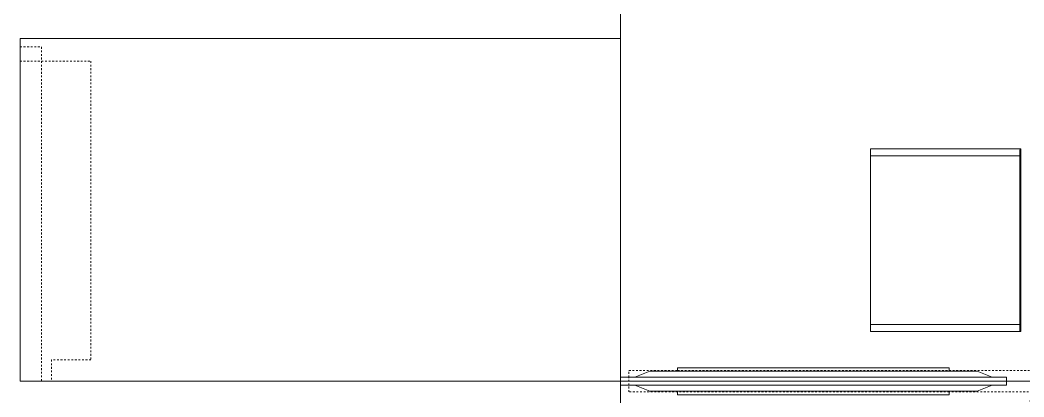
# Model space of a CAD drawing. Header units: inches. Extents: x 29752 to 31446, y 4278 to 5722.
# Drawn here: x 30440.3 to 30510.5, y 4464.3 to 4490.7 of the extents above; entities that cross this region are included whole.
import ezdxf

# ---------------------------------------------------------------- set-up
doc = ezdxf.new("R2010")
doc.units = ezdxf.units.IN
doc.header["$MEASUREMENT"] = 0
doc.linetypes.add('Dash', pattern=[0.25, 0.125, -0.125])
doc.layers.add('I-FURN', color=30, linetype='Continuous', lineweight=9)
doc.layers.add('I-FURN-HDLN', color=30, linetype='Dash', lineweight=9)

# ---------------------------------------------------------------- blocks, each defined once
blk = doc.blocks.new('Desk_Structures-Teknion-JNDBB_Structural_Beam_Double_Sided-R2015 - Double Sided-V121-FIRST FLOOR POWER _ SIGNAL')
at = {"layer": 'I-FURN-HDLN'}
for p, q in [((35.25, -7.001), (35.25, -0.945)), ((36.75, -0.945), (36.75, -7.001)), ((35.25, -25.999), (35.25, -7.001)), ((36.75, -7.001), (36.75, -25.999)), ((35.25, -29.408), (35.25, -25.999)), ((36.75, -25.999), (36.75, -29.408)), ((35.724, -29.408), (35.25, -29.408)), ((36.275, -29.408), (35.724, -29.408)), ((36.75, -29.408), (36.275, -29.408))]:
    blk.add_line(p, q, dxfattribs=at)
blk = doc.blocks.new('Desk_Structures-Teknion-JNDBB_Structural_Beam_Double_Sided-R2015 - Double Sided-V122-FIRST FLOOR POWER _ SIGNAL')
at = {"layer": 'I-FURN-HDLN'}
for p, q in [((-34.5, 29.408), (-36, 29.408)), ((-36, 29.408), (-36, 27.952)), ((-34.5, 15.572), (-34.5, 29.408)), ((-36, 27.952), (-36, 6.669)), ((-34.5, 6.669), (-34.5, 15.572)), ((-36, 6.669), (-36, 5.331)), ((-34.5, 5.331), (-34.5, 6.669)), ((-36, 5.331), (-36, 0.945)), ((-34.5, 2.777), (-34.5, 5.331)), ((-34.5, 0.945), (-34.5, 2.777)), ((-35.882, 1.575), (-35.882, 0.945)), ((-34.5, 1.575), (-35.882, 1.575)), ((-34.5, 0.945), (-34.5, 1.575)), ((32.614, 1.575), (-32.614, 1.575)), ((-32.614, 1.575), (-32.614, 0.945)), ((32.614, 0.945), (32.614, 1.575)), ((-36, 0.945), (-36, -0.945)), ((-35.882, 0.945), (-35.882, -0.945)), ((-35.055, 0.945), (-35.304, 0.696)), ((-34.675, 1.325), (-35.055, 0.945)), ((-32.614, 1.325), (-34.675, 1.325)), ((-34.5, -0.945), (-34.5, 0.945)), ((-34.5, -0.945), (-34.5, 0.945)), ((-32.614, 1.325), (-31.63, 1.325)), ((-32.614, 0.945), (-32.614, 1.325)), ((-32.614, -0.945), (-32.614, 0.945)), ((-32.614, 0.945), (-32.614, -0.945)), ((-31.63, 1.325), (-31.63, 0.945)), ((-31.63, 0.945), (-31.63, -0.945)), ((31.63, 1.325), (31.63, 0.945)), ((32.614, 1.325), (31.63, 1.325)), ((31.63, 0.945), (31.63, 0.75)), ((31.63, 0.75), (31.63, -0.75)), ((34.675, 1.325), (32.614, 1.325)), ((32.614, 1.325), (32.614, 0.945)), ((32.614, 0.945), (32.614, -0.945)), ((32.614, -0.945), (32.614, 0.945)), ((35.055, 0.945), (34.675, 1.325)), ((35.304, 0.696), (35.055, 0.945)), ((-35.304, -0.696), (-35.055, -0.945)), ((35.055, -0.945), (35.304, -0.696)), ((-36, -0.945), (-36, -5.331)), ((-35.882, -0.945), (-35.882, -1.575)), ((-35.055, -0.945), (-34.675, -1.325)), ((-34.675, -1.325), (-32.614, -1.325)), ((-34.5, -3.11), (-34.5, -0.945)), ((-34.5, -1.575), (-34.5, -0.945)), ((-32.614, -1.325), (-32.614, -0.945)), ((-32.614, -0.945), (-32.614, -1.575)), ((-31.63, -1.325), (-32.614, -1.325)), ((-31.63, -0.945), (-31.63, -1.325)), ((31.63, -0.75), (31.63, -0.945)), ((31.63, -0.945), (31.63, -1.325)), ((31.63, -1.325), (32.614, -1.325)), ((32.614, -0.945), (32.614, -1.325)), ((32.614, -1.575), (32.614, -0.945)), ((32.614, -1.325), (34.675, -1.325)), ((34.675, -1.325), (35.055, -0.945)), ((-35.882, -1.575), (-34.5, -1.575)), ((-32.614, -1.575), (32.614, -1.575)), ((-34.5, -5.331), (-34.5, -3.11)), ((-36, -5.331), (-36, -6.669)), ((-34.5, -6.669), (-34.5, -5.331)), ((-36, -6.669), (-36, -27.952)), ((-34.5, -15.906), (-34.5, -6.669)), ((-34.5, -29.408), (-34.5, -15.906)), ((-36, -27.952), (-36, -29.408)), ((-36, -29.408), (-34.5, -29.408))]:
    blk.add_line(p, q, dxfattribs=at)
for centre, start, end in [((-36.127, 0), 0, 40.2069), ((-36.127, 0), 346.5977, 0), ((36.127, 0), 139.7931, 193.4023), ((-36.127, 0), 319.7931, 333.1954), ((-36.127, 0), 333.1954, 346.5977), ((36.127, 0), 193.4023, 206.8046), ((36.127, 0), 206.8046, 220.2069)]:
    blk.add_arc(centre, 1.078, start, end, dxfattribs=at)
blk = doc.blocks.new('Worksurface-Mounted-Teknion-JNWSSN-Single_Sided_Rectangular-R2015 - 24_ Depth-V49-FIRST FLOOR POWER _ SIGNAL')
at = {"layer": 'I-FURN'}
for p, q in [((-21, -23.782), (21, -23.782)), ((-21, -47.782), (-21, -23.782)), ((21, -23.782), (21, -47.506)), ((21, -47.506), (21, -47.782)), ((21, -47.782), (-21, -47.782))]:
    blk.add_line(p, q, dxfattribs=at)
at = {"layer": 'I-FURN-HDLN'}
for p, q in [((-21, -24.374), (-19.5, -24.374)), ((-19.5, -24.374), (-19.5, -47.782)), ((-21, -25.369), (-16.039, -25.369)), ((-16.039, -25.369), (-16.039, -46.282)), ((-16.039, -46.282), (-18.795, -46.282)), ((-18.795, -46.282), (-18.795, -47.782))]:
    blk.add_line(p, q, dxfattribs=at)
blk = doc.blocks.new('Desk-Teknion-JNWDSN-Double_Sided_Rectangular-R2015 - 60_ Depth-6281707-FIRST FLOOR POWER _ SIGNAL')
at = {"layer": 'I-FURN'}
for p, q in [((36, -0.945), (36, -3)), ((36, -3), (36, -30)), ((35.724, -30), (-35.725, -30)), ((36, -30), (35.724, -30))]:
    blk.add_line(p, q, dxfattribs=at)
blk = doc.blocks.new('Desk-Teknion-JNWDSN-Double_Sided_Rectangular-R2015 - 60_ Depth-V52-FIRST FLOOR POWER _ SIGNAL')
at = {"layer": 'I-FURN'}
for p, q in [((-36, -0.945), (-36, -3)), ((-36, -3), (-36, -30)), ((-36, -30), (-35.725, -30)), ((-35.725, -30), (36, -30))]:
    blk.add_line(p, q, dxfattribs=at)
blk = doc.blocks.new('Screen-Desk_Mounted-Teknion-JNSAEW-Felt_Elevated-R2015 - Standard Width-6171625-FIRST FLOOR POWER _ SIGNAL')
at = {"layer": 'I-FURN'}
for p, q in [((-11.452, 0.703), (-12.5, 0.276)), ((11.452, 0.703), (-11.452, 0.703)), ((9.499, 0.945), (-9.499, 0.945)), ((-9.499, 0.945), (-9.499, 0.703)), ((-9.499, 0.703), (9.499, 0.703)), ((9.499, 0.703), (9.499, 0.945)), ((12.5, 0.276), (11.452, 0.703)), ((13.5, 0.276), (-13.5, 0.276)), ((-13.5, 0.276), (-13.5, -0.276)), ((-12.5, 0.276), (12.5, 0.276)), ((13.5, -0.276), (13.5, 0.276)), ((-13.5, -0.276), (13.5, -0.276)), ((12.5, -0.276), (-12.5, -0.276)), ((-12.5, -0.276), (-11.452, -0.703)), ((11.452, -0.703), (12.5, -0.276)), ((-11.452, -0.703), (11.452, -0.703)), ((9.499, -0.703), (-9.499, -0.703)), ((-9.499, -0.703), (-9.499, -0.945)), ((-9.499, -0.945), (9.499, -0.945)), ((9.499, -0.945), (9.499, -0.703))]:
    blk.add_line(p, q, dxfattribs=at)
blk = doc.blocks.new('Accessories-Teknion-JNAMT-Tray_Module-R2015 - Letter-6171208-FIRST FLOOR POWER _ SIGNAL')
at = {"layer": 'I-FURN'}
for p, q in [((6.397, 5.25), (-6.398, 5.25)), ((-6.398, 5.25), (-6.398, -5.25)), ((-6.339, 5.25), (-6.339, 5.191)), ((-6.339, 5.191), (6.339, 5.191)), ((-5.898, -5.25), (-5.898, 5.25)), ((5.898, 5.25), (5.898, -5.25)), ((6.339, 5.25), (6.339, 5.191)), ((6.398, -5.25), (6.398, 5.25)), ((-6.398, -5.25), (6.397, -5.25))]:
    blk.add_line(p, q, dxfattribs=at)
blk = doc.blocks.new('Accessories-Teknion-JNAMT-Tray_Module-R2015 - Letter-V57-FIRST FLOOR POWER _ SIGNAL')
at = {"layer": 'I-FURN'}
for p, q in [((6.398, 5.25), (-6.398, 5.25)), ((-6.398, 5.25), (-6.398, -5.25)), ((-6.339, 5.25), (-6.339, 5.191)), ((-6.339, 5.191), (6.339, 5.191)), ((-5.898, -5.25), (-5.898, 5.25)), ((5.898, 5.25), (5.898, -5.25)), ((6.339, 5.25), (6.339, 5.191)), ((6.398, -5.25), (6.398, 5.25)), ((-6.398, -5.25), (6.398, -5.25))]:
    blk.add_line(p, q, dxfattribs=at)

msp = doc.modelspace()

# ---------------------------------------------------------------- block references
at = {"layer": 'I-FURN'}
for name, p, rotation in [('Desk-Teknion-JNWDSN-Double_Sided_Rectangular-R2015 - 60_ Depth-6281707-FIRST FLOOR POWER _ SIGNAL', (30512.322, 4501.37), 269.9999999999997), ('Desk_Structures-Teknion-JNDBB_Structural_Beam_Double_Sided-R2015 - Double Sided-V121-FIRST FLOOR POWER _ SIGNAL', (30512.322, 4501.37), 269.9999999999997), ('Accessories-Teknion-JNAMT-Tray_Module-R2015 - Letter-6171208-FIRST FLOOR POWER _ SIGNAL', (30505.072, 4475.243), 269.9999999999997), ('Accessories-Teknion-JNAMT-Tray_Module-R2015 - Letter-V57-FIRST FLOOR POWER _ SIGNAL', (30505.072, 4475.243), 269.9999999999997), ('Desk-Teknion-JNWDSN-Double_Sided_Rectangular-R2015 - 60_ Depth-V52-FIRST FLOOR POWER _ SIGNAL', (30512.322, 4429.37), 269.9999999999994), ('Desk_Structures-Teknion-JNDBB_Structural_Beam_Double_Sided-R2015 - Double Sided-V122-FIRST FLOOR POWER _ SIGNAL', (30512.322, 4429.37), 89.99999999999953)]:
    msp.add_blockref(name, p, dxfattribs=dict(at, rotation=rotation))
for name, p in [('Worksurface-Mounted-Teknion-JNWSSN-Single_Sided_Rectangular-R2015 - 24_ Depth-V49-FIRST FLOOR POWER _ SIGNAL', (30461.322, 4513.152)), ('Screen-Desk_Mounted-Teknion-JNSAEW-Felt_Elevated-R2015 - Standard Width-6171625-FIRST FLOOR POWER _ SIGNAL', (30495.822, 4465.37))]:
    msp.add_blockref(name, p, dxfattribs=at)

doc.saveas('drawing.dxf')
